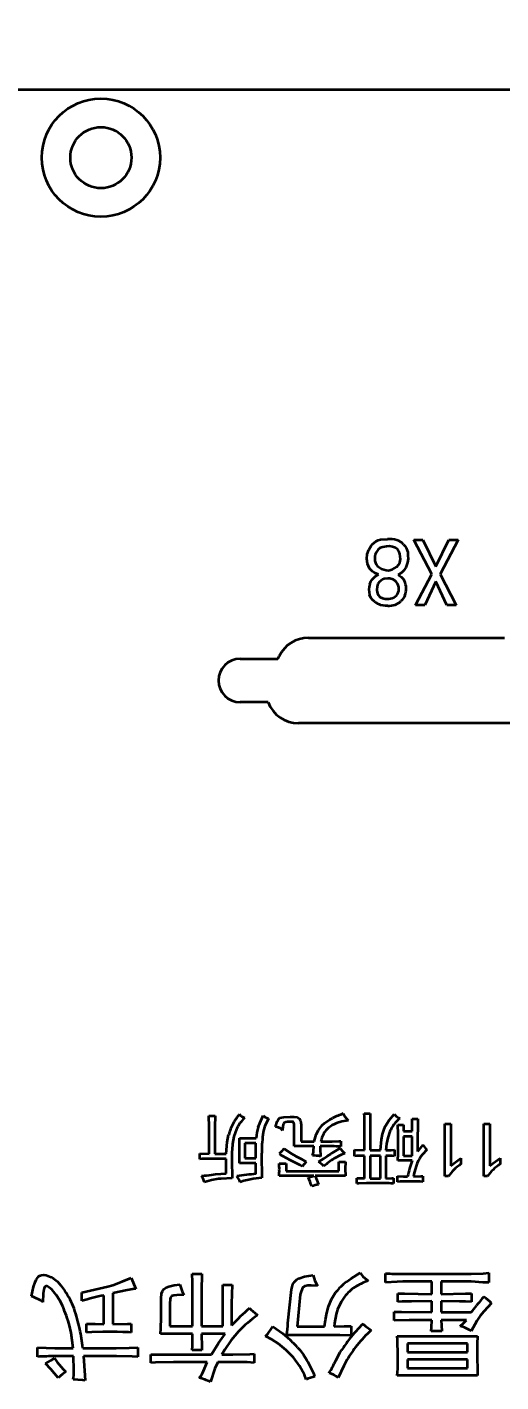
# Model space of a CAD drawing. Header units: millimetres. Extents: x -631 to 3210, y -561 to 2288.
# Drawn here: x -401.1 to -366.2, y 180 to 279.8 of the extents above; entities that cross this region are included whole.
import ezdxf

# ---------------------------------------------------------------- set-up
doc = ezdxf.new("R2010")
doc.units = ezdxf.units.MM
doc.header["$PDSIZE"] = -5
doc.layers.get('0').update_dxf_attribs({"lineweight": 18})
doc.layers.add('尺寸线层', color=3, linetype='Continuous', lineweight=18)
doc.styles.get("Standard").update_dxf_attribs({"font": 'txt.shx', "bigfont": 'gbcbig.shx'})
doc.dimstyles.get("Standard").update_dxf_attribs({"dimscale": 3, "dimtxt": 0.18, "dimasz": 0.18, "dimexe": 0.18, "dimexo": 0.0625, "dimgap": 0.09, "dimtad": 0, "dimtih": 1, "dimtoh": 1, "dimdec": 4, "dimzin": 0, "dimdsep": 46, "dimtxsty": 'Standard', "dimcen": 0.09, "dimdle": 0.36, "dimadec": 0, "dimazin": 0, "dimtfac": 1, "dimtdec": 4, "dimtofl": 0, "dimtmove": 0, "dimatfit": 3, "dimfxl": 1, "dimtolj": 1, "dimtzin": 0, "dimarcsym": 0})

# ---------------------------------------------------------------- blocks, each defined once
blk = doc.blocks.new('*X21')
at = {"layer": 'Defpoints', "color": 0, "transparency": 16777216}
for p in [(-201.652, 350.196), (-501.652, 275.176), (-201.652, 275.176)]:
    blk.add_point(p, dxfattribs=at)
at = {"layer": '尺寸线层', "color": 0, "linetype": 'Continuous', "lineweight": -2, "transparency": 16777216}
for p, q in [((-501.652, 277.051), (-501.652, 353.946)), ((-201.652, 277.051), (-201.652, 353.946)), ((-494.152, 350.196), (-209.152, 350.196))]:
    blk.add_line(p, q, dxfattribs=at)
at = {"layer": '尺寸线层', "color": 0, "transparency": 16777216}
for points in [[(-494.152, 351.446), (-494.152, 348.946), (-501.652, 350.196)], [(-209.152, 351.446), (-209.152, 348.946), (-201.652, 350.196)]]:
    blk.add_solid(points, dxfattribs=at)
at = {"layer": '尺寸线层', "color": 0, "transparency": 16777216, "insert": (-351.652, 355.821), "char_height": 7.5, "width": 38.57143, "attachment_point": 5, "bg_fill": 3, "box_fill_scale": 1.1, "bg_fill_color": 256, "bg_fill_true_color": 13158600, "bg_fill_transparency": 0}
blk.add_mtext('\\A1;300', dxfattribs=at)

msp = doc.modelspace()

# ---------------------------------------------------------------- linework, layer by layer
at = {"color": 7, "lineweight": 35}
msp.add_line((-203.652, 275.176), (-499.652, 275.176), dxfattribs=at)
at = {"color": 7, "lineweight": 35, "ltscale": 0.071302}
for p, q in [((-371.303, 239.507), (-372.623, 242.035)), ((-369.365, 242.035), (-370.685, 239.507))]:
    msp.add_line(p, q, dxfattribs=at)
at = {"color": 7, "lineweight": 35, "ltscale": 0.016846}
for p, q in [((-372.623, 242.035), (-371.949, 242.035)), ((-369.505, 237.232), (-370.179, 237.232))]:
    msp.add_line(p, q, dxfattribs=at)
at = {"color": 7, "lineweight": 35, "ltscale": 0.054649}
for p, q in [((-371.949, 242.035), (-370.994, 240.069)), ((-370.994, 240.069), (-370.039, 242.035))]:
    msp.add_line(p, q, dxfattribs=at)
at = {"color": 7, "lineweight": 35, "ltscale": 0.016858}
for p, q in [((-370.039, 242.035), (-369.365, 242.035)), ((-371.809, 237.232), (-372.483, 237.232)), ((-386.675, 187.176), (-386, 187.176))]:
    msp.add_line(p, q, dxfattribs=at)
at = {"color": 7, "lineweight": 35, "ltscale": 0.064078}
msp.add_line((-372.483, 237.232), (-371.303, 239.507), dxfattribs=at)
at = {"color": 7, "lineweight": 35, "ltscale": 0.064073}
msp.add_line((-370.685, 239.507), (-369.505, 237.232), dxfattribs=at)
at = {"color": 7, "lineweight": 35, "ltscale": 0.048065}
msp.add_line((-370.994, 238.973), (-371.809, 237.232), dxfattribs=at)
at = {"color": 7, "lineweight": 35, "ltscale": 0.04807}
msp.add_line((-370.179, 237.232), (-370.994, 238.973), dxfattribs=at)
at = {"color": 7, "lineweight": 35, "ltscale": 0.360706}
msp.add_line((-380.366, 234.826), (-365.938, 234.826), dxfattribs=at)
at = {"color": 7, "lineweight": 35, "ltscale": 0.005623}
msp.add_line((-382.622, 233.276), (-382.523, 233.478), dxfattribs=at)
at = {"color": 7, "lineweight": 35, "ltscale": 0.069519}
msp.add_line((-385.402, 233.276), (-382.622, 233.276), dxfattribs=at)
at = {"color": 7, "lineweight": 35, "ltscale": 0.051501}
msp.add_line((-383.342, 230.076), (-385.402, 230.076), dxfattribs=at)
at = {"color": 7, "lineweight": 35, "ltscale": 0.397278}
msp.add_line((-365.207, 228.526), (-381.098, 228.526), dxfattribs=at)
at = {"color": 7, "lineweight": 35, "ltscale": 0.020233}
for p, q in [((-387.686, 198.816), (-387.708, 199.625)), ((-387.236, 199.625), (-387.259, 198.816))]:
    msp.add_line(p, q, dxfattribs=at)
at = {"color": 7, "lineweight": 35, "ltscale": 0.011804}
msp.add_line((-387.708, 199.625), (-387.236, 199.625), dxfattribs=at)
at = {"color": 7, "lineweight": 35, "ltscale": 0.01123}
for p, q in [((-376.27, 199.782), (-375.821, 199.782)), ((-370.337, 199.041), (-369.888, 199.041)), ((-367.461, 199.041), (-367.012, 199.041))]:
    msp.add_line(p, q, dxfattribs=at)
at = {"color": 7, "lineweight": 35, "ltscale": 0.05}
for p, q in [((-387.686, 196.816), (-387.686, 198.816)), ((-387.259, 198.816), (-387.259, 196.816))]:
    msp.add_line(p, q, dxfattribs=at)
at = {"color": 7, "lineweight": 35, "ltscale": 0.008997}
msp.add_line((-381.551, 199.176), (-381.911, 199.176), dxfattribs=at)
at = {"color": 7, "lineweight": 35, "ltscale": 0.024719}
msp.add_line((-381.416, 197.872), (-381.416, 198.861), dxfattribs=at)
at = {"color": 7, "lineweight": 35, "ltscale": 0.030337}
msp.add_line((-380.922, 198.951), (-380.922, 197.737), dxfattribs=at)
at = {"color": 7, "lineweight": 35, "ltscale": 0.044944}
msp.add_line((-376.248, 197.086), (-376.248, 198.883), dxfattribs=at)
at = {"color": 7, "lineweight": 35, "ltscale": 0.042135}
msp.add_line((-375.843, 198.771), (-375.843, 197.086), dxfattribs=at)
at = {"color": 7, "lineweight": 35, "ltscale": 0.010681}
for p, q in [((-373.798, 198.951), (-373.371, 198.951)), ((-372.742, 199.4), (-372.315, 199.4))]:
    msp.add_line(p, q, dxfattribs=at)
at = {"color": 7, "lineweight": 35, "ltscale": 0.011236}
msp.add_line((-373.371, 198.951), (-373.371, 198.501), dxfattribs=at)
at = {"color": 7, "lineweight": 35, "ltscale": 0.022472}
msp.add_line((-372.742, 198.501), (-372.742, 199.4), dxfattribs=at)
at = {"color": 7, "lineweight": 35, "ltscale": 0.096629}
for p, q in [((-370.337, 195.176), (-370.337, 199.041)), ((-367.461, 195.176), (-367.461, 199.041))]:
    msp.add_line(p, q, dxfattribs=at)
at = {"color": 7, "lineweight": 35, "ltscale": 0.077528}
for p, q in [((-369.888, 199.041), (-369.888, 195.94)), ((-367.012, 199.041), (-367.012, 195.94))]:
    msp.add_line(p, q, dxfattribs=at)
at = {"color": 7, "lineweight": 35, "ltscale": 0.030896}
msp.add_line((-385.461, 197.985), (-384.225, 197.985), dxfattribs=at)
at = {"color": 7, "lineweight": 35, "ltscale": 0.027528}
for p, q in [((-385.057, 197.603), (-385.057, 196.501)), ((-384.248, 196.501), (-384.248, 197.603))]:
    msp.add_line(p, q, dxfattribs=at)
at = {"color": 7, "lineweight": 35, "ltscale": 0.020227}
for p, q in [((-384.248, 197.603), (-385.057, 197.603)), ((-385.057, 196.501), (-384.248, 196.501)), ((-386.742, 182.052), (-385.933, 182.052))]:
    msp.add_line(p, q, dxfattribs=at)
at = {"color": 7, "lineweight": 35, "ltscale": 0.024158}
msp.add_line((-380.922, 197.737), (-379.956, 197.737), dxfattribs=at)
at = {"color": 7, "lineweight": 35, "ltscale": 0.020789}
for p, q in [((-379.461, 197.737), (-378.629, 197.737)), ((-387.259, 196.816), (-386.427, 196.816))]:
    msp.add_line(p, q, dxfattribs=at)
at = {"color": 7, "lineweight": 35, "ltscale": 0.010112}
for p, q in [((-378, 197.76), (-378, 197.355)), ((-388.382, 196.434), (-388.382, 196.839))]:
    msp.add_line(p, q, dxfattribs=at)
at = {"color": 7, "lineweight": 35, "ltscale": 0.025842}
msp.add_line((-373.776, 197.041), (-373.776, 198.074), dxfattribs=at)
at = {"color": 7, "lineweight": 35, "ltscale": 0.015723}
for p, q in [((-373.371, 198.501), (-372.742, 198.501)), ((-372.742, 198.097), (-373.371, 198.097)), ((-373.371, 196.681), (-372.742, 196.681))]:
    msp.add_line(p, q, dxfattribs=at)
at = {"color": 7, "lineweight": 35, "ltscale": 0.035393}
for p, q in [((-373.371, 198.097), (-373.371, 196.681)), ((-372.742, 196.681), (-372.742, 198.097))]:
    msp.add_line(p, q, dxfattribs=at)
at = {"color": 7, "lineweight": 35, "ltscale": 0.033146}
msp.add_line((-372.337, 198.322), (-372.337, 196.996), dxfattribs=at)
at = {"color": 7, "lineweight": 35, "ltscale": 0.017416}
msp.add_line((-388.382, 196.839), (-387.686, 196.816), dxfattribs=at)
at = {"color": 7, "lineweight": 35, "ltscale": 0.0427}
msp.add_line((-383.821, 196.771), (-383.798, 195.063), dxfattribs=at)
at = {"color": 7, "lineweight": 35, "ltscale": 0.036511}
msp.add_line((-379.978, 197.378), (-381.438, 197.378), dxfattribs=at)
at = {"color": 7, "lineweight": 35, "ltscale": 0.009006}
msp.add_line((-380, 197.018), (-379.978, 197.378), dxfattribs=at)
at = {"color": 7, "lineweight": 35, "ltscale": 0.021912}
msp.add_line((-378.629, 197.378), (-379.506, 197.378), dxfattribs=at)
at = {"color": 7, "lineweight": 35, "ltscale": 0.011237}
for p, q in [((-376.989, 196.659), (-376.989, 197.108)), ((-374.045, 197.108), (-374.045, 196.659))]:
    msp.add_line(p, q, dxfattribs=at)
at = {"color": 7, "lineweight": 35, "ltscale": 0.018551}
msp.add_line((-376.989, 197.108), (-376.248, 197.086), dxfattribs=at)
at = {"color": 7, "lineweight": 35, "ltscale": 0.041573}
for p, q in [((-376.248, 195.018), (-376.248, 196.681)), ((-375.843, 196.681), (-375.843, 195.018)), ((-375.079, 195.018), (-375.079, 196.681)), ((-374.675, 196.681), (-374.675, 195.018))]:
    msp.add_line(p, q, dxfattribs=at)
at = {"color": 7, "lineweight": 35, "ltscale": 0.019104}
for p, q in [((-375.843, 197.086), (-375.079, 197.086)), ((-375.079, 196.681), (-375.843, 196.681)), ((-375.843, 195.018), (-375.079, 195.018))]:
    msp.add_line(p, q, dxfattribs=at)
at = {"color": 7, "lineweight": 35, "ltscale": 0.032031}
msp.add_line((-386.427, 196.457), (-387.708, 196.457), dxfattribs=at)
at = {"color": 7, "lineweight": 35, "ltscale": 0.026966}
msp.add_line((-386.427, 195.378), (-386.427, 196.457), dxfattribs=at)
at = {"color": 7, "lineweight": 35, "ltscale": 0.033151}
msp.add_line((-386.023, 196.367), (-386, 195.041), dxfattribs=at)
at = {"color": 7, "lineweight": 35, "ltscale": 0.030334}
msp.add_line((-384.248, 196.142), (-385.461, 196.142), dxfattribs=at)
at = {"color": 7, "lineweight": 35, "ltscale": 0.019662}
msp.add_line((-384.248, 195.355), (-384.248, 196.142), dxfattribs=at)
at = {"color": 7, "lineweight": 35, "ltscale": 0.012915}
msp.add_line((-382.54, 196.119), (-382.023, 196.119), dxfattribs=at)
at = {"color": 7, "lineweight": 35, "ltscale": 0.014045}
msp.add_line((-382.023, 196.119), (-382.023, 195.558), dxfattribs=at)
at = {"color": 7, "lineweight": 35, "ltscale": 0.097192}
msp.add_line((-382.023, 195.558), (-378.135, 195.558), dxfattribs=at)
at = {"color": 7, "lineweight": 35, "ltscale": 0.011157}
msp.add_line((-380.54, 196.232), (-380.832, 195.895), dxfattribs=at)
at = {"color": 7, "lineweight": 35, "ltscale": 0.016854}
for p, q in [((-378.135, 195.558), (-378.135, 196.232)), ((-374.708, 187.344), (-374.708, 188.018)), ((-400.326, 181.883), (-400.326, 182.558)), ((-392.944, 182.558), (-392.944, 181.883))]:
    msp.add_line(p, q, dxfattribs=at)
at = {"color": 7, "lineweight": 35, "ltscale": 0.012366}
msp.add_line((-378.135, 196.232), (-377.641, 196.232), dxfattribs=at)
at = {"color": 7, "lineweight": 35, "ltscale": 0.012935}
msp.add_line((-377.641, 196.232), (-377.664, 195.715), dxfattribs=at)
at = {"color": 7, "lineweight": 35, "ltscale": 0.012934}
msp.add_line((-377.664, 195.715), (-377.641, 195.198), dxfattribs=at)
at = {"color": 7, "lineweight": 35, "ltscale": 0.026404}
msp.add_line((-372.742, 196.322), (-373.798, 196.322), dxfattribs=at)
at = {"color": 7, "lineweight": 35, "ltscale": 0.010674}
for p, q in [((-369.146, 196.501), (-369.146, 196.074)), ((-366.27, 196.501), (-366.27, 196.074))]:
    msp.add_line(p, q, dxfattribs=at)
at = {"color": 7, "lineweight": 35, "ltscale": 0.064038}
msp.add_line((-379.978, 195.198), (-382.54, 195.198), dxfattribs=at)
at = {"color": 7, "lineweight": 35, "ltscale": 0.010491}
msp.add_line((-380.382, 195.086), (-379.978, 195.198), dxfattribs=at)
at = {"color": 7, "lineweight": 35, "ltscale": 0.056189}
msp.add_line((-377.641, 195.198), (-379.888, 195.198), dxfattribs=at)
at = {"color": 7, "lineweight": 35, "ltscale": 0.016904}
msp.add_line((-379.888, 195.198), (-379.641, 194.569), dxfattribs=at)
at = {"color": 7, "lineweight": 35, "ltscale": 0.010113}
for p, q in [((-376.81, 194.636), (-376.81, 195.041)), ((-374.113, 195.041), (-374.113, 194.636)), ((-373.821, 194.771), (-373.821, 195.176)), ((-371.956, 195.176), (-371.956, 194.771))]:
    msp.add_line(p, q, dxfattribs=at)
at = {"color": 7, "lineweight": 35, "ltscale": 0.033704}
for p, q in [((-374.765, 194.659), (-376.113, 194.659)), ((-399.045, 182.524), (-397.697, 182.524)), ((-397.664, 181.917), (-399.012, 181.917))]:
    msp.add_line(p, q, dxfattribs=at)
at = {"color": 7, "lineweight": 35, "ltscale": 0.004492}
msp.add_line((-373.259, 195.153), (-373.079, 195.153), dxfattribs=at)
at = {"color": 7, "lineweight": 35, "ltscale": 0.013477}
msp.add_line((-372.72, 194.794), (-373.259, 194.794), dxfattribs=at)
at = {"color": 7, "lineweight": 35, "ltscale": 0.006738}
for p, q in [((-370.068, 195.176), (-370.337, 195.176)), ((-367.191, 195.176), (-367.461, 195.176))]:
    msp.add_line(p, q, dxfattribs=at)
at = {"color": 7, "lineweight": 35, "ltscale": 0.021909}
msp.add_line((-393.416, 187.681), (-393.079, 186.872), dxfattribs=at)
at = {"color": 7, "lineweight": 35, "ltscale": 0.0177}
for p, q in [((-388.933, 187.985), (-388.225, 187.985)), ((-388.225, 182.355), (-388.933, 182.355))]:
    msp.add_line(p, q, dxfattribs=at)
at = {"color": 7, "lineweight": 35, "ltscale": 0.125562}
msp.add_line((-373.427, 187.985), (-368.405, 187.985), dxfattribs=at)
at = {"color": 7, "lineweight": 35, "ltscale": 0.017697}
msp.add_line((-367.09, 188.052), (-367.09, 187.344), dxfattribs=at)
at = {"color": 7, "lineweight": 35, "ltscale": 0.049476}
msp.add_line((-397.057, 186.603), (-395.131, 187.059), dxfattribs=at)
at = {"color": 7, "lineweight": 35, "ltscale": 0.015168}
for p, q in [((-397.057, 185.996), (-397.057, 186.603)), ((-373.798, 185.928), (-373.798, 186.535)), ((-368.371, 186.535), (-368.371, 185.928))]:
    msp.add_line(p, q, dxfattribs=at)
at = {"color": 7, "lineweight": 35, "ltscale": 0.057304}
for p, q in [((-394.765, 186.569), (-394.765, 184.277)), ((-388.899, 184.142), (-388.899, 186.434)), ((-388.259, 186.434), (-388.259, 184.142))]:
    msp.add_line(p, q, dxfattribs=at)
at = {"color": 7, "lineweight": 35, "ltscale": 0.075843}
msp.add_line((-386.675, 184.142), (-386.675, 187.176), dxfattribs=at)
at = {"color": 7, "lineweight": 35, "ltscale": 0.062724}
msp.add_line((-381.888, 184.344), (-381.618, 186.839), dxfattribs=at)
at = {"color": 7, "lineweight": 35, "ltscale": 0.053088}
msp.add_line((-371.304, 187.412), (-373.427, 187.412), dxfattribs=at)
at = {"color": 7, "lineweight": 35, "ltscale": 0.022752}
for p, q in [((-371.304, 186.501), (-371.304, 187.412)), ((-370.596, 187.412), (-370.596, 186.501))]:
    msp.add_line(p, q, dxfattribs=at)
at = {"color": 7, "lineweight": 35, "ltscale": 0.054773}
for p, q in [((-368.405, 187.412), (-370.596, 187.412)), ((-370.596, 185.153), (-368.405, 185.153))]:
    msp.add_line(p, q, dxfattribs=at)
at = {"color": 7, "lineweight": 35, "ltscale": 0.05309}
msp.add_line((-395.438, 184.277), (-395.438, 186.4), dxfattribs=at)
at = {"color": 7, "lineweight": 35, "ltscale": 0.034551}
msp.add_line((-391.225, 184.782), (-391.225, 186.164), dxfattribs=at)
at = {"color": 7, "lineweight": 35, "ltscale": 0.041293}
msp.add_line((-390.584, 185.794), (-390.584, 184.142), dxfattribs=at)
at = {"color": 7, "lineweight": 35, "ltscale": 0.04045}
msp.add_line((-386.034, 185.794), (-386.034, 184.176), dxfattribs=at)
at = {"color": 7, "lineweight": 35, "ltscale": 0.059282}
msp.add_line((-380.978, 186.468), (-381.214, 184.108), dxfattribs=at)
at = {"color": 7, "lineweight": 35, "ltscale": 0.020225}
for p, q in [((-371.304, 185.153), (-371.304, 185.962)), ((-370.596, 185.962), (-370.596, 185.153))]:
    msp.add_line(p, q, dxfattribs=at)
at = {"color": 7, "lineweight": 35, "ltscale": 0.016011}
for p, q in [((-374.068, 184.546), (-374.068, 185.187)), ((-396.72, 183.67), (-396.72, 184.31)), ((-393.416, 184.31), (-393.416, 183.67)), ((-384.382, 182.086), (-384.382, 181.445)), ((-373.09, 181.681), (-373.09, 181.041)), ((-368.675, 181.041), (-368.675, 181.681))]:
    msp.add_line(p, q, dxfattribs=at)
at = {"color": 7, "lineweight": 35, "ltscale": 0.046338}
msp.add_line((-368.742, 184.58), (-370.596, 184.58), dxfattribs=at)
at = {"color": 7, "lineweight": 35, "ltscale": 0.026123}
msp.add_line((-394.461, 183.704), (-395.506, 183.704), dxfattribs=at)
at = {"color": 7, "lineweight": 35, "ltscale": 0.058984}
msp.add_line((-388.899, 183.569), (-391.259, 183.569), dxfattribs=at)
at = {"color": 7, "lineweight": 35, "ltscale": 0.042126}
msp.add_line((-390.584, 184.142), (-388.899, 184.142), dxfattribs=at)
at = {"color": 7, "lineweight": 35, "ltscale": 0.0396}
msp.add_line((-388.259, 184.142), (-386.675, 184.142), dxfattribs=at)
at = {"color": 7, "lineweight": 35, "ltscale": 0.043823}
msp.add_line((-386.506, 183.569), (-388.259, 183.569), dxfattribs=at)
at = {"color": 7, "lineweight": 35, "ltscale": 0.050562}
msp.add_line((-381.214, 184.108), (-379.191, 184.108), dxfattribs=at)
at = {"color": 7, "lineweight": 35, "ltscale": 0.017696}
msp.add_line((-377.236, 184.142), (-377.236, 183.434), dxfattribs=at)
at = {"color": 7, "lineweight": 35, "ltscale": 0.019385}
msp.add_line((-370.562, 183.771), (-371.337, 183.771), dxfattribs=at)
at = {"color": 7, "lineweight": 35, "ltscale": 0.084277}
msp.add_line((-378.618, 183.468), (-381.989, 183.468), dxfattribs=at)
at = {"color": 7, "lineweight": 35, "ltscale": 0.147473}
for p, q in [((-373.832, 183.4), (-367.933, 183.4)), ((-367.933, 180.501), (-373.832, 180.501))]:
    msp.add_line(p, q, dxfattribs=at)
at = {"color": 7, "lineweight": 35, "ltscale": 0.016012}
for p, q in [((-373.09, 182.861), (-373.09, 182.221)), ((-368.675, 182.221), (-368.675, 182.861))]:
    msp.add_line(p, q, dxfattribs=at)
at = {"color": 7, "lineweight": 35, "ltscale": 0.110388}
for p, q in [((-368.675, 182.861), (-373.09, 182.861)), ((-373.09, 182.221), (-368.675, 182.221)), ((-368.675, 181.681), (-373.09, 181.681)), ((-373.09, 181.041), (-368.675, 181.041))]:
    msp.add_line(p, q, dxfattribs=at)
at = {"color": 7, "lineweight": 35, "ltscale": 0.061523}
msp.add_line((-396.989, 182.524), (-394.528, 182.524), dxfattribs=at)
at = {"color": 7, "lineweight": 35, "ltscale": 0.060681}
msp.add_line((-394.495, 181.917), (-396.922, 181.917), dxfattribs=at)
at = {"color": 7, "lineweight": 35, "ltscale": 0.015169}
msp.add_line((-391.967, 181.445), (-391.967, 182.052), dxfattribs=at)
at = {"color": 7, "lineweight": 35, "ltscale": 0.111243}
msp.add_line((-391.967, 182.052), (-387.517, 182.052), dxfattribs=at)
at = {"color": 7, "lineweight": 35, "ltscale": 0.062354}
msp.add_line((-387.821, 181.479), (-390.315, 181.479), dxfattribs=at)
at = {"color": 7, "lineweight": 35, "ltscale": 0.027808}
msp.add_line((-385.933, 181.479), (-387.045, 181.479), dxfattribs=at)
at = {"color": 7, "lineweight": 35}
for points in [[(-375.938, 241.305), (-375.766, 241.597), (-375.657, 241.726)], [(-375.657, 241.726), (-375.39, 241.937), (-375.235, 242.007)], [(-374.898, 241.498), (-375.085, 241.433), (-375.247, 241.321), (-375.398, 241.105)], [(-375.235, 242.007), (-375.06, 242.052), (-374.561, 242.091)], [(-374.196, 241.53), (-374.407, 241.559), (-374.619, 241.55), (-374.898, 241.498)], [(-373.719, 241.192), (-373.826, 241.338), (-373.971, 241.444), (-374.196, 241.53)], [(-373.382, 241.698), (-373.27, 241.583), (-373.183, 241.447), (-373.101, 241.249)], [(-376.078, 240.631), (-376.047, 240.976), (-375.938, 241.305)], [(-375.882, 239.928), (-376.027, 240.267), (-376.078, 240.631)], [(-373.859, 240.041), (-373.736, 240.186), (-373.648, 240.353), (-373.606, 240.603)], [(-373.606, 240.603), (-373.649, 241.004), (-373.719, 241.192)], [(-373.044, 240.631), (-373.073, 240.363), (-373.213, 239.985)], [(-373.101, 241.249), (-373.07, 241.128), (-373.047, 240.88), (-373.044, 240.631)], [(-375.207, 239.479), (-375.508, 239.613), (-375.648, 239.7), (-375.882, 239.928)], [(-375.857, 238.778), (-375.784, 238.961), (-375.675, 239.124), (-375.46, 239.326), (-375.207, 239.479)], [(-374.477, 239.788), (-374.212, 239.844), (-373.859, 240.041)], [(-373.213, 239.985), (-373.341, 239.785), (-373.508, 239.619), (-373.775, 239.451)], [(-373.775, 239.451), (-373.559, 239.32), (-373.382, 239.142), (-373.325, 239.03)], [(-375.151, 238.945), (-375.255, 238.786), (-375.32, 238.608), (-375.348, 238.355)], [(-374.533, 239.198), (-374.806, 239.165), (-374.935, 239.117), (-375.151, 238.945)], [(-373.916, 238.945), (-374.009, 239.047), (-374.127, 239.12), (-374.395, 239.191), (-374.533, 239.198)], [(-375.517, 237.485), (-375.661, 237.609), (-375.773, 237.761), (-375.882, 237.99)], [(-375.348, 238.355), (-375.328, 238.172), (-375.261, 238.001), (-375.095, 237.822)], [(-375.095, 237.822), (-374.914, 237.735), (-374.718, 237.694), (-374.449, 237.681)], [(-374.449, 237.681), (-374.2, 237.729), (-374.083, 237.776), (-373.887, 237.934)], [(-373.274, 237.936), (-373.334, 237.81), (-373.505, 237.588), (-373.578, 237.513)], [(-374.533, 237.176), (-374.703, 237.184), (-375.039, 237.232)], [(-384.068, 198.794), (-383.959, 199.079), (-383.708, 199.648)], [(-383.708, 199.648), (-383.563, 199.528), (-383.304, 199.423)], [(-382.472, 199.468), (-382.18, 199.532), (-381.731, 199.558)], [(-381.731, 199.558), (-381.438, 199.547), (-381.216, 199.511), (-381.122, 199.477), (-381.034, 199.4)], [(-377.821, 199.782), (-377.728, 199.593), (-377.461, 199.265)], [(-375.821, 199.782), (-375.839, 198.973), (-375.843, 198.771)], [(-374.832, 198.569), (-374.721, 198.827), (-374.423, 199.302), (-374.068, 199.737)], [(-374.068, 199.737), (-373.916, 199.586), (-373.739, 199.465), (-373.641, 199.423)], [(-385.677, 198.632), (-385.859, 198.107), (-385.956, 197.558)], [(-383.304, 199.423), (-383.588, 198.852), (-383.679, 198.548), (-383.732, 198.232)], [(-382.81, 198.816), (-382.668, 199.212), (-382.574, 199.379), (-382.511, 199.445), (-382.472, 199.468)], [(-382.292, 198.546), (-382.418, 198.678), (-382.573, 198.77), (-382.81, 198.816)], [(-382.203, 199.063), (-382.24, 198.965), (-382.259, 198.861), (-382.292, 198.546)], [(-381.911, 199.176), (-382.042, 199.166), (-382.162, 199.114), (-382.203, 199.063)], [(-381.416, 198.861), (-381.427, 199.01), (-381.445, 199.082), (-381.481, 199.144), (-381.533, 199.174), (-381.551, 199.176)], [(-381.034, 199.4), (-380.965, 199.277), (-380.932, 199.14), (-380.922, 198.951)], [(-379.956, 197.737), (-379.805, 198.253), (-379.646, 198.573)], [(-379.646, 198.573), (-379.362, 198.933), (-379.191, 199.086)], [(-379.191, 199.086), (-378.809, 199.35), (-378.603, 199.458)], [(-377.461, 199.265), (-377.924, 199.194), (-378.315, 199.086)], [(-375.079, 197.086), (-374.993, 197.888), (-374.917, 198.28), (-374.832, 198.569)], [(-372.315, 199.4), (-372.334, 198.537), (-372.337, 198.322)], [(-386.427, 196.816), (-386.349, 197.67), (-386.248, 198.232)], [(-385.438, 197.176), (-385.448, 197.823), (-385.461, 197.985)], [(-378.629, 197.737), (-378.126, 197.757), (-378, 197.76)], [(-374.382, 198.457), (-374.525, 198.01), (-374.619, 197.551), (-374.675, 197.086)], [(-382.158, 197.198), (-381.598, 196.822), (-381.304, 196.659)], [(-381.304, 196.659), (-380.92, 196.449), (-380.54, 196.232)], [(-379.641, 196.232), (-379.248, 196.485), (-378.989, 196.659)], [(-377.708, 196.839), (-377.973, 196.742), (-378.472, 196.479)], [(-378.045, 197.221), (-377.811, 196.974), (-377.708, 196.839)], [(-376.248, 196.681), (-376.841, 196.671), (-376.989, 196.659)], [(-374.675, 197.086), (-374.297, 197.101), (-374.045, 197.108)], [(-371.664, 197.108), (-371.979, 196.777), (-372.118, 196.595)], [(-372.427, 195.985), (-372.598, 195.435), (-372.652, 195.153)], [(-369.888, 195.94), (-369.657, 196.147), (-369.146, 196.501)], [(-367.012, 195.94), (-366.78, 196.147), (-366.27, 196.501)], [(-388.023, 194.726), (-388.16, 195.047), (-388.248, 195.198)], [(-386.989, 194.972), (-387.515, 194.887), (-388.023, 194.726)], [(-387.506, 195.288), (-387.221, 195.323), (-386.427, 195.378)], [(-386, 195.041), (-386.791, 194.992), (-386.989, 194.972)], [(-385.394, 194.726), (-385.46, 194.882), (-385.641, 195.176)], [(-383.798, 195.063), (-384.446, 194.977), (-384.77, 194.917), (-385.14, 194.825), (-385.394, 194.726)], [(-376.81, 195.041), (-376.36, 195.021), (-376.248, 195.018)], [(-376.113, 194.659), (-376.67, 194.649), (-376.81, 194.636)], [(-374.675, 195.018), (-374.225, 195.037), (-374.113, 195.041)], [(-373.821, 195.176), (-373.371, 195.155), (-373.259, 195.153)], [(-373.259, 194.794), (-373.634, 194.789), (-373.821, 194.771)], [(-372.652, 195.153), (-372.095, 195.172), (-371.956, 195.176)], [(-400.765, 186.333), (-400.609, 187.023), (-400.49, 187.371), (-400.412, 187.537), (-400.314, 187.694), (-400.21, 187.804), (-400.057, 187.883)], [(-400.057, 187.883), (-399.864, 187.904), (-399.673, 187.883), (-399.312, 187.748), (-399.146, 187.648)], [(-399.146, 187.648), (-398.855, 187.413), (-398.6, 187.139), (-398.304, 186.737)], [(-395.131, 187.059), (-394.779, 187.161), (-394.095, 187.411), (-393.416, 187.681)], [(-388.225, 187.985), (-388.255, 186.744), (-388.259, 186.434)], [(-381.618, 186.839), (-381.582, 187.039), (-381.512, 187.23), (-381.402, 187.402), (-381.254, 187.542), (-381.077, 187.642)], [(-381.077, 187.642), (-380.669, 187.778), (-380.034, 187.883)], [(-380.034, 187.883), (-379.915, 187.475), (-379.697, 187.108)], [(-377.567, 187.404), (-377.24, 187.632), (-376.562, 188.052)], [(-376.562, 188.052), (-376.364, 187.792), (-375.989, 187.479)], [(-368.405, 187.985), (-367.524, 188.003), (-367.09, 188.052)], [(-399.858, 186.839), (-399.903, 186.527), (-399.922, 185.895)], [(-399.248, 186.805), (-399.449, 186.982), (-399.532, 187.034), (-399.62, 187.07), (-399.708, 187.069), (-399.797, 187.002), (-399.832, 186.93), (-399.858, 186.839)], [(-398.466, 185.594), (-398.68, 186.028), (-398.936, 186.437), (-399.248, 186.805)], [(-393.079, 186.872), (-393.294, 186.859), (-393.724, 186.791), (-394.765, 186.569)], [(-391.225, 186.164), (-391.185, 186.535), (-391.123, 186.706), (-391.02, 186.857), (-390.854, 186.973)], [(-390.854, 186.973), (-390.664, 187.061), (-390.259, 187.161), (-389.843, 187.209)], [(-389.843, 187.209), (-389.672, 186.677), (-389.54, 186.434)], [(-386, 187.176), (-386.017, 186.485), (-386.034, 185.794)], [(-380.641, 187.074), (-380.752, 187.002), (-380.839, 186.888), (-380.943, 186.619), (-380.978, 186.468)], [(-379.697, 187.108), (-380.176, 187.13), (-380.42, 187.121), (-380.641, 187.074)], [(-378.888, 185.591), (-378.676, 186.118), (-378.38, 186.601)], [(-373.427, 187.412), (-373.853, 187.4), (-374.708, 187.344)], [(-367.09, 187.344), (-367.527, 187.355), (-368.405, 187.412)], [(-399.922, 185.895), (-400.128, 186.042), (-400.586, 186.265), (-400.765, 186.333)], [(-390.45, 186.333), (-390.529, 186.232), (-390.562, 186.122), (-390.584, 185.794)], [(-389.54, 186.434), (-390.062, 186.417), (-390.285, 186.388), (-390.398, 186.359), (-390.45, 186.333)], [(-379.191, 184.108), (-379.124, 184.609), (-379.025, 185.105), (-378.888, 185.591)], [(-377.732, 186.291), (-377.971, 185.936), (-378.233, 185.35)], [(-373.798, 186.535), (-373.299, 186.527), (-371.304, 186.501)], [(-371.304, 185.962), (-372.801, 185.959), (-373.471, 185.947), (-373.798, 185.928)], [(-370.596, 186.501), (-368.816, 186.527), (-368.371, 186.535)], [(-368.371, 185.928), (-368.815, 185.952), (-369.261, 185.959), (-370.596, 185.962)], [(-366.888, 185.827), (-367.471, 185.216), (-367.739, 184.89)], [(-391.259, 183.569), (-391.235, 183.973), (-391.225, 184.782)], [(-378.233, 185.35), (-378.327, 185.026), (-378.449, 184.36), (-378.483, 184.108)], [(-374.068, 185.187), (-373.515, 185.18), (-371.304, 185.153)], [(-371.304, 184.58), (-372.962, 184.576), (-374.068, 184.546)], [(-371.337, 183.771), (-371.314, 184.04), (-371.304, 184.58)], [(-370.596, 184.58), (-370.579, 184.176), (-370.562, 183.771)], [(-369.214, 184.142), (-368.947, 184.367), (-368.742, 184.58)], [(-367.739, 184.89), (-367.985, 184.532), (-368.405, 183.771)], [(-397.697, 182.524), (-397.847, 183.631), (-397.967, 184.176)], [(-396.72, 184.31), (-396.079, 184.294), (-395.438, 184.277)], [(-395.506, 183.704), (-396.315, 183.694), (-396.72, 183.67)], [(-394.765, 184.277), (-393.686, 184.303), (-393.416, 184.31)], [(-393.416, 183.67), (-393.626, 183.691), (-394.042, 183.702), (-394.461, 183.704)], [(-388.933, 182.355), (-388.911, 182.677), (-388.899, 183.569)], [(-388.259, 183.569), (-388.229, 182.598), (-388.225, 182.355)], [(-387.517, 182.052), (-387.006, 182.882), (-386.506, 183.569)], [(-385.528, 183.737), (-386.075, 183.108), (-386.539, 182.416), (-386.742, 182.052)], [(-383.54, 183.4), (-383.369, 183.566), (-383.09, 183.953), (-383, 184.108)], [(-383, 184.108), (-382.268, 183.586), (-381.922, 183.299)], [(-378.483, 184.108), (-377.735, 184.127), (-377.236, 184.142)], [(-376.36, 184.31), (-376.168, 184.137), (-375.753, 183.839)], [(-381.483, 181.816), (-382.006, 182.376), (-382.607, 182.852), (-383.063, 183.143), (-383.54, 183.4)], [(-381.172, 182.565), (-381.02, 182.387), (-380.748, 182.011), (-380.494, 181.621)], [(-377.236, 183.434), (-378.065, 183.466), (-378.618, 183.468)], [(-373.798, 181.985), (-373.813, 183.118), (-373.832, 183.4)], [(-367.933, 183.4), (-367.947, 182.834), (-367.967, 181.985)], [(-400.326, 182.558), (-399.686, 182.541), (-399.045, 182.524)], [(-399.72, 181.378), (-399.332, 181.615), (-399.079, 181.782)], [(-399.079, 181.782), (-398.879, 181.494), (-398.42, 180.96), (-398.236, 180.771)], [(-397.697, 180.198), (-397.667, 180.33), (-397.65, 180.517), (-397.641, 180.891), (-397.664, 181.917)], [(-396.922, 181.917), (-396.827, 180.489), (-396.821, 180.131)], [(-394.528, 182.524), (-393.578, 182.543), (-392.944, 182.558)], [(-392.944, 181.883), (-393.353, 181.906), (-394.495, 181.917)], [(-385.933, 182.052), (-384.692, 182.082), (-384.382, 182.086)], [(-380.54, 180.198), (-380.67, 180.55), (-380.78, 180.772), (-381.038, 181.2), (-381.483, 181.816)], [(-378.349, 181.614), (-378.034, 182.212), (-377.944, 182.355)], [(-377.54, 181.648), (-377.772, 181.219), (-378.18, 180.333)], [(-373.832, 180.501), (-373.807, 180.993), (-373.798, 181.985)], [(-367.967, 181.985), (-367.937, 180.798), (-367.933, 180.501)], [(-398.81, 180.333), (-399.349, 180.966), (-399.72, 181.378)], [(-398.236, 180.771), (-398.467, 180.597), (-398.81, 180.333)], [(-390.315, 181.479), (-391.637, 181.464), (-391.967, 181.445)], [(-388.427, 180.333), (-388.331, 180.435), (-388.209, 180.627), (-388.091, 180.856), (-387.821, 181.479)], [(-387.045, 181.479), (-387.256, 181.008), (-387.584, 180.03)], [(-384.382, 181.445), (-384.897, 181.47), (-385.933, 181.479)], [(-396.821, 180.131), (-396.991, 180.162), (-397.345, 180.191), (-397.697, 180.198)]]:
    msp.add_lwpolyline(points, dxfattribs=at)
for radius in [4.35, 2.25]:
    msp.add_circle((-395.652, 270.176), radius, dxfattribs=at)
for centre, radius, start, end in [((-374.504, 239.552), 2.539, 75.28916, 91.30208), ((-374.104, 241.101), 0.938, 39.55459, 74.85434), ((-374.435, 240.654), 1.064, 154.91582, 188.85456), ((-374.486, 240.963), 1.175, 235.81305, 270.44912), ((-374.364, 238.334), 1.557, 163.4527, 192.77183), ((-374.506, 238.424), 0.787, 359.11578, 41.44049), ((-374.368, 238.468), 1.184, 359.99148, 28.30448), ((-374.74, 238.452), 1.555, 340.59893, 0.5793), ((-374.062, 239.653), 2.611, 236.14507, 248.0233), ((-374.323, 238.281), 1.071, 287.58788, 314.11542), ((-374.481, 238.412), 0.763, 321.15949, 359.9317), ((-374.525, 238.864), 1.688, 269.73182, 288.1534), ((-380.366, 232.426), 2.4, 90, 154), ((-385.402, 231.676), 1.6, 90, 270), ((-381.098, 230.926), 2.4, 200.74238, 270), ((-381.77, 196.714), 4.771, 140.6787, 150.55879), ((-384.793, 200.274), 0.856, 218.79813, 250.49874), ((-372.259, 185.235), 15.574, 110.92011, 114.03472), ((-389.271, 199.017), 13.024, 359.41095, 3.36732), ((-382.688, 197.321), 3.673, 151.76465, 165.64807), ((-383.022, 197.361), 2.944, 134.31406, 154.41591), ((-380.775, 197.738), 3.458, 162.2263, 175.91281), ((-378.12, 197.735), 1.271, 127.55641, 153.64072), ((-377.447, 196.958), 2.298, 112.18883, 129.04196), ((-372.401, 197.703), 2.12, 125.79913, 159.18649), ((-386.082, 198.209), 12.307, 359.37537, 3.45784), ((-375.235, 196.352), 10.788, 173.58215, 179.9212), ((-369.639, 196.626), 14.183, 173.49884, 179.41344), ((-385.126, 197.785), 3.711, 353.69365, 1.34064), ((-377.077, 197.195), 2.445, 153.1581, 167.18243), ((-401.232, 196.983), 15.794, 356.94563, 0.69715), ((-378.667, 193.533), 5.061, 133.59965, 139.54157), ((-373.969, 211.021), 16.579, 238.96074, 243.30671), ((-380.85, 197.038), 0.85, 336.85088, 358.66502), ((-380.084, 194.008), 2.696, 77.11648, 89.64192), ((-371.574, 197.233), 7.932, 178.95014, 184.31087), ((-373.721, 188.857), 9.415, 117.34262, 124.0305), ((-378.558, 190.444), 6.934, 85.3901, 90.59427), ((-374.581, 190.283), 6.398, 85.20143, 90.84178), ((-381.758, 196.92), 7.982, 355.70079, 0.86646), ((-369.731, 195.001), 2.87, 146.26166, 159.95027), ((-368.198, 194.189), 5.002, 138.69706, 145.85859), ((-368.404, 199.911), 4.298, 214.28148, 220.69587), ((-387.822, 189.442), 7.015, 89.07019, 94.58166), ((-385.748, 195.739), 3.231, 358.36971, 6.75418), ((-385.575, 195.567), 3.058, 353.06442, 1.50361), ((-385.603, 187.715), 9.47, 59.74222, 63.75779), ((-380.615, 194.565), 1.931, 44.43666, 59.68928), ((-375.771, 191.996), 5.233, 121.07061, 131.46749), ((-364.608, 193.351), 8.66, 159.93779, 167.99126), ((-389.123, 205.649), 10.486, 274.78821, 278.87044), ((-376.645, 131.173), 64.631, 96.75552, 98.00091), ((-391.393, 190.519), 11.919, 19.1752, 22.52621), ((-376.07, 180.534), 14.482, 104.27404, 106.30148), ((-374.626, 188.765), 5.894, 84.99772, 91.33948), ((-372.627, 184.699), 10.095, 86.1871, 90.52663), ((-414.789, 186.671), 25.89, 359.47559, 2.90836), ((-373.64, 205.018), 17.034, 266.40233, 270.71319), ((-403.298, 183.339), 6.04, 20.18342, 34.23321), ((-375.152, 184.149), 4.053, 126.57927, 142.78235), ((-374.453, 183.544), 4.278, 125.97441, 140.04706), ((-372.758, 179.551), 8.561, 112.17642, 119.44571), ((-407.203, 181.722), 9.556, 14.87438, 23.9004), ((-389.387, 158.81), 28.246, 102.37185, 105.75531), ((-371.332, 187.977), 4.068, 316.03178, 324.78842), ((-360.289, 179.848), 9.646, 138.02863, 143.16008), ((-375.447, 176.048), 12.995, 48.80919, 52.08255), ((-409.836, 181.199), 12.917, 12.1143, 19.08752), ((-373.866, 172.979), 16.537, 131.01987, 137.38259), ((-377.489, 175.803), 11.295, 125.90731, 135.37689), ((-381.372, 188.864), 4.778, 225.51001, 234.9925), ((-407.06, 181.66), 10.108, 4.9021, 12.86047), ((-386.559, 184.448), 4.672, 347.8915, 358.72608), ((-368.684, 176.461), 10.977, 134.36044, 142.09878), ((-368.911, 176.357), 10.138, 132.44427, 141.07814), ((-370.047, 181.248), 3.011, 56.94827, 73.94437), ((-388.818, 175.498), 10.413, 42.74584, 48.52281), ((-364.947, 173.837), 15.54, 142.92812, 146.75915), ((-369.825, 177.136), 8.937, 141.28555, 149.68478), ((-399.229, 163.882), 18.035, 89.30919, 93.48783), ((-385.818, 178.203), 6.327, 20.65195, 32.69833), ((-405.47, 195.578), 30.505, 330.745, 332.75613), ((-379.292, 178.955), 1.77, 51.11221, 75.69334), ((-389.749, 175.366), 5.141, 65.10561, 75.10087), ((-378.971, 176.904), 3.649, 104.73314, 115.46429)]:
    msp.add_arc(centre, radius, start, end, dxfattribs=at)
for centre, major_axis, ratio, start_param, end_param in [((-367.437, 243.27), (8.017, 2.913), 0.270126, 3.082419, 3.337788), ((-361.46, 191.802), (8.984, -2.582), 0.530357, 2.730061, 2.966274), ((-358.577, 191.799), (8.991, -2.585), 0.530127, 2.730283, 2.9664)]:
    msp.add_ellipse(centre, major_axis=major_axis, ratio=ratio, start_param=start_param, end_param=end_param, dxfattribs=at)

# ---------------------------------------------------------------- next in the draw order: dimensions: what is measured, and where the dimension line sits
at = {"layer": '尺寸线层'}
dim = msp.add_linear_dim(base=(-201.652, 350.196), p1=(-501.652, 275.176), p2=(-201.652, 275.176), dimstyle='Standard', override={"dimtxt": 2.5, "dimasz": 2.5, "dimexe": 1.25, "dimexo": 0.625, "dimgap": 0.625, "dimtad": 1, "dimtih": 0, "dimtoh": 0, "dimdec": 2, "dimzin": 8, "dimdsep": 44, "dimsah": 1, "dimdle": 5, "dimtdec": 2, "dimtofl": 1, "dimatfit": 0, "dimtfill": 1, "dimtzin": 8}, dxfattribs=at)
dim.commit()
dim.dimension.update_dxf_attribs({"geometry": '*X21', "text_midpoint": (-351.652, 355.821)})

doc.saveas('drawing.dxf')
